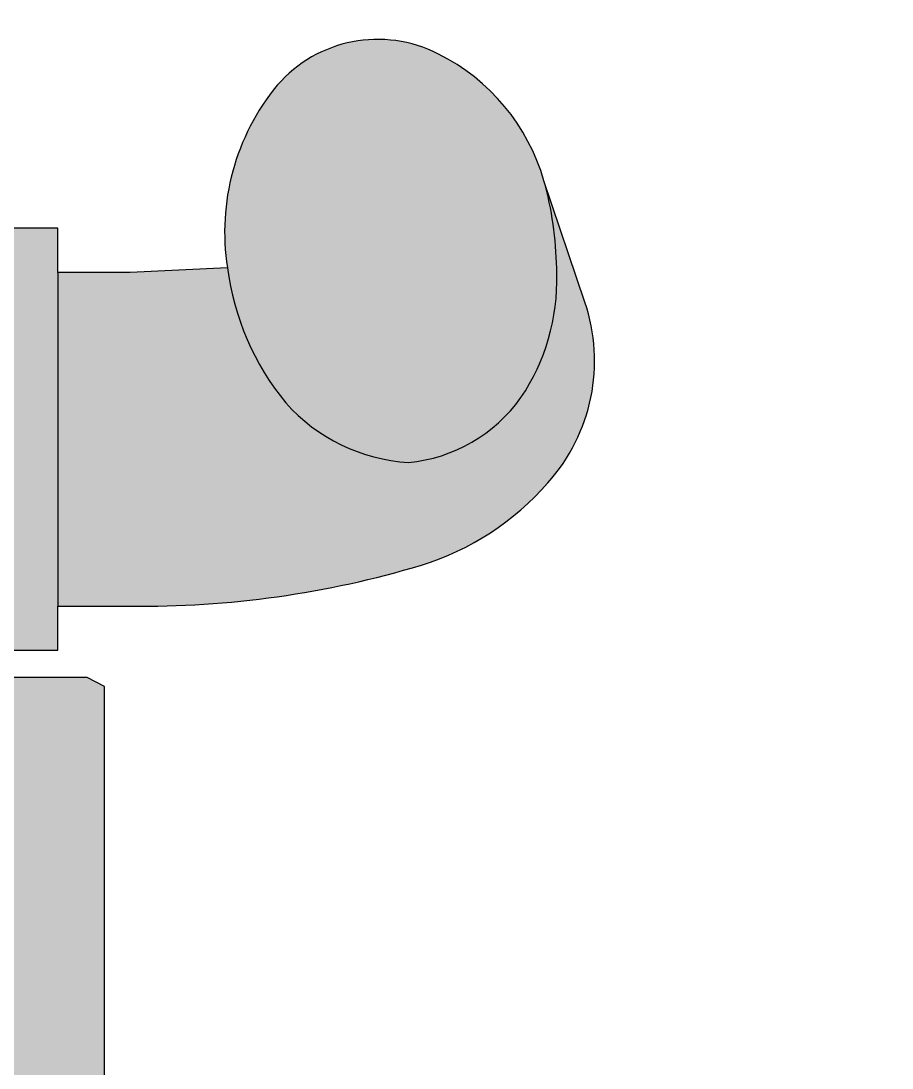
# Model space of a CAD drawing. Header units: millimetres. Extents: x -3516 to 16250, y -11500 to 11784.
# Drawn here: x 4096.4 to 4394.7, y 2929.5 to 3288.2 of the extents above; entities that cross this region are included whole.
import ezdxf
from ezdxf.enums import TextEntityAlignment as Align

# ---------------------------------------------------------------- set-up
doc = ezdxf.new("R2010")
doc.units = ezdxf.units.MM
doc.set_wipeout_variables(frame=1)
doc.layers.add('Техника LTM 1050-3.1', color=250, linetype='Continuous')
doc.layers.add('Техника LTM 1050-3.1 Штрих', color=7, linetype='Continuous', true_color=0xffe79e)
doc.styles.add('arial', font='arial.ttf')

# ---------------------------------------------------------------- blocks, each defined once
blk = doc.blocks.new('LTM 1050-3.1-20231116.17182101')
at = {"color": 0, "linetype": 'ByBlock', "lineweight": -2, "ltscale": 20, "transparency": 16777216}
blk.add_wipeout([(-4125, 2910.2367214032784), (-4119, 2913.2995527632734), (-4093.0000007152858, 2913.2995527632734), (-4093.0000000000005, 2922.6200212915855), (-4108.973265969777, 2922.6200560917637), (-4108.973265969777, 2937.769958435572), (-4133.740599954195, 2937.769958435572), (-4133.740599954195, 2937.769958435572), (-4159.012608060548, 2938.4124719054794), (-4184.162528875182, 2940.9754194867246), (-4209.044639776517, 2945.443951055396), (-4233.514769875997, 2951.792175232367), (-4233.514769875997, 2951.792175232367), (-4245.710553149286, 2956.5325068247475), (-4257.138824533558, 2962.904514861639), (-4267.582547470882, 2970.787187280505), (-4276.843383157247, 2980.030822693311), (-4276.843383157247, 2980.030822693311), (-4286.150605382249, 2993.664959993447), (-4291.563344034866, 3009.2603550106605), (-4292.703947842785, 3025.728904079047), (-4289.492835930796, 3041.9215828491933), (-4275.464965188497, 3083.420226990267), (-4275.464965188497, 3083.420226990267), (-4270.052699786302, 3096.891420659514), (-4261.974485766421, 3108.954095897918), (-4251.578770328191, 3119.087939008287), (-4239.313964211993, 3126.855834900372), (-4239.313964211993, 3126.855834900372), (-4224.94478659866, 3131.4314244804373), (-4209.869292588674, 3131.0589118717467), (-4195.743637109363, 3125.779220349648), (-4184.119628274493, 3116.172363220721), (-4184.119628274493, 3116.172363220721), (-4174.958762446677, 3102.2693328593127), (-4168.913803606534, 3086.7556553917866), (-4166.253031976965, 3070.319840526659), (-4167.094534781514, 3053.6913231851936), (-4133.740599954195, 3052.070007263675), (-4108.973265969777, 3052.070007263675), (-4108.973265969777, 3067.2200316777667), (-4083.973265969777, 3067.2200316777667), (-4083.973268974776, 3052.070007263675), (-3964.099974954195, 3052.070007263675), (-3964.099974954195, 3067.2200316777667), (-3955.999994646889, 3067.2200175620815), (-3955.999994646889, 3104.2918291999804), (-3953.8008130496896, 3108.0345110911726), (-3930.175196753087, 3131.660127387687), (-3923.7122690453834, 3134.4999999786805), (-3611.287720248496, 3134.4999999786805), (-3604.82479253129, 3131.660127387978), (-3581.1991762347757, 3108.034511091376), (-3578.999994646889, 3104.2918291999804), (-3578.999994646889, 3008.500060974583), (-3590.000121438483, 3008.500060974583), (-3590.0001214384974, 2984.800014862783), (-3588.4999998732965, 2984.7999991008683), (-3588.499999865584, 2977.799999071569), (-3588.499999865584, 2977.799999071569), (-3588.271638461846, 2976.651948774731), (-3587.6213202067984, 2975.6786787289893), (-3586.6480501596216, 2975.0283604760903), (-3585.4999998622807, 2974.7999990748863), (-3570.9999998622807, 2974.799999090777), (-3570.9999998622807, 2974.799999090777), (-3569.086582700037, 2974.4193967554374), (-3567.46446595474, 2973.3355330005957), (-3566.3806021963364, 2971.713416257678), (-3565.9999998567946, 2969.7999990962703), (-3565.9999998347776, 2949.79999909627), (-3565.9999998347776, 2949.79999909627), (-3566.3806021701207, 2947.886581934026), (-3567.464465924964, 2946.2644651887267), (-3569.086582667883, 2945.1806014303215), (-3570.9999998292915, 2944.7999990907765), (-3590.0001214384974, 2944.800044589573), (-3590.0001214384974, 2921.500115196467), (-3584.9998772978875, 2921.500060974584), (-3582.999877297887, 2919.5000609745834), (-3582.999877297887, 2863.499999939485), (-3586.1124261259974, 2861.499999939485), (-3590.0001214384974, 2861.500042663588), (-3589.999985218077, 2760.2000000309627), (-3528, 2760.2000000309627), (-3528, 2757.200000030962), (-3525, 2757.200000030962), (-3525, 2687.20000193837), (-4125, 2687.2000027376776)], dxfattribs=at)
at = {"layer": 'Техника LTM 1050-3.1 Штрих', "ltscale": 20, "true_color": 0xadadad, "transparency": 16777216}
h = blk.add_hatch(color=253, dxfattribs=at)
h.dxf.hatch_style = 1
edge = h.paths.add_edge_path()
edge.add_line((-4125, 2687.200002737678), (-4125, 2910.236721403278))
edge.add_line((-4125, 2910.236721403278), (-4119, 2913.299552763274))
edge.add_line((-4119, 2913.299552763274), (-4093.000000715285, 2913.299552763274))
edge.add_line((-4093.000000715285, 2913.299552763274), (-4093, 2922.620021291586))
edge.add_line((-4093, 2922.620021291586), (-4108.973265969777, 2922.620056091764))
edge.add_line((-4108.973265969777, 2922.620056091764), (-4108.973265969777, 2937.769958435572))
edge.add_line((-4108.973265969777, 2937.769958435572), (-4133.740599954195, 2937.769958435572))
edge.add_arc((-4137.941852635491, 3269.855629504128), 332.1122452622683, 253.2753279305096, 270.7248165981434, ccw=False)
edge.add_arc((-4205.296466960057, 3042.450019510796), 94.94797179859948, 221.1022026172529, 252.7106420804592, ccw=False)
edge.add_arc((-4230.332385480593, 3021.7749551959), 62.49676394239439, 161.1941266792514, 221.9083256207828, ccw=False)
edge.add_line((-4289.492835930796, 3041.921582849194), (-4275.464965188497, 3083.420226990267))
edge.add_arc((-4208.246768958082, 3064.237080613514), 69.90192421802573, 116.38750110484031, 164.0719842024188, ccw=False)
edge.add_arc((-4218.51539498125, 3086.390297182122), 45.4976947204267, 40.888119215352674, 117.20236071394339, ccw=False)
edge.add_arc((-4245.167178432035, 3065.977818870161), 79.03350974617004, -8.943436271978385, 39.42774171816092, ccw=False)
edge.add_line((-4167.094534781514, 3053.691323185194), (-4133.740599954195, 3052.070007263676))
edge.add_line((-4133.740599954195, 3052.070007263676), (-4108.973265969777, 3052.070007263676))
edge.add_line((-4108.973265969777, 3052.070007263676), (-4108.973265969777, 3067.220031677767))
edge.add_line((-4108.973265969777, 3067.220031677767), (-4083.973265969777, 3067.220031677767))
edge.add_line((-4083.973265969777, 3067.220031677767), (-4083.973268974776, 3052.070007263676))
edge.add_line((-4083.973268974776, 3052.070007263676), (-3964.099974954195, 3052.070007263676))
edge.add_line((-3964.099974954195, 3052.070007263676), (-3964.099974954195, 3067.220031677767))
edge.add_line((-3964.099974954195, 3067.220031677767), (-3955.999994646889, 3067.220017562082))
edge.add_line((-3955.999994646889, 3067.220017562082), (-3955.999994646889, 3104.291829199981))
edge.add_line((-3955.999994646889, 3104.291829199981), (-3953.800813049689, 3108.034511091173))
edge.add_line((-3953.800813049689, 3108.034511091173), (-3930.175196753087, 3131.660127387688))
edge.add_line((-3930.175196753087, 3131.660127387688), (-3923.712269045383, 3134.499999978681))
edge.add_line((-3923.712269045383, 3134.499999978681), (-3611.287720248496, 3134.499999978681))
edge.add_line((-3611.287720248496, 3134.499999978681), (-3604.82479253129, 3131.660127387979))
edge.add_line((-3604.82479253129, 3131.660127387979), (-3581.199176234775, 3108.034511091377))
edge.add_line((-3581.199176234775, 3108.034511091377), (-3578.999994646889, 3104.291829199981))
edge.add_line((-3578.999994646889, 3104.291829199981), (-3578.999994646889, 3008.500060974584))
edge.add_line((-3578.999994646889, 3008.500060974584), (-3590.000121438483, 3008.500060974584))
edge.add_line((-3590.000121438483, 3008.500060974584), (-3590.000121438497, 2984.800014862783))
edge.add_line((-3590.000121438497, 2984.800014862783), (-3588.499999873296, 2984.799999100869))
edge.add_line((-3588.499999873296, 2984.799999100869), (-3588.499999865584, 2977.799999071569))
edge.add_arc((-3585.499999865569, 2977.799999074901), 3.000000000014552, 180.0000000636439, 270.0000000628102)
edge.add_line((-3585.499999862281, 2974.799999074887), (-3570.999999862281, 2974.799999090777))
edge.add_arc((-3570.99999985678, 2969.799999090792), 4.999999999985448, 6.278241926338524e-08, 90.00000006303247, ccw=False)
edge.add_line((-3565.999999856795, 2969.799999096271), (-3565.999999834778, 2949.799999096271))
edge.add_arc((-3570.999999834781, 2949.799999090781), 5.000000000003638, -89.99999993709253, 6.290741794146015e-08, ccw=False)
edge.add_line((-3570.999999829291, 2944.799999090777), (-3590.000121438497, 2944.800044589574))
edge.add_line((-3590.000121438497, 2944.800044589574), (-3590.000121438497, 2921.500115196468))
edge.add_line((-3590.000121438497, 2921.500115196468), (-3584.999877297887, 2921.500060974584))
edge.add_line((-3584.999877297887, 2921.500060974584), (-3582.999877297887, 2919.500060974584))
edge.add_line((-3582.999877297887, 2919.500060974584), (-3582.999877297887, 2863.499999939486))
edge.add_line((-3582.999877297887, 2863.499999939486), (-3586.112426125997, 2861.499999939486))
edge.add_line((-3586.112426125997, 2861.499999939486), (-3590.000121438497, 2861.500042663589))
edge.add_line((-3590.000121438497, 2861.500042663589), (-3589.999985218077, 2760.200000030964))
edge.add_line((-3589.999985218077, 2760.200000030964), (-3528, 2760.200000030964))
edge.add_line((-3528, 2760.200000030964), (-3528, 2757.200000030964))
edge.add_line((-3528, 2757.200000030964), (-3525, 2757.200000030964))
edge.add_line((-3525, 2757.200000030964), (-3525, 2687.20000193837))
edge.add_line((-3525, 2687.20000193837), (-4125, 2687.200002737678))
at = {"color": 0, "linetype": 'ByBlock', "lineweight": -2, "ltscale": 20, "transparency": 16777216}
for points in [[(-4093, 2922.620021291586), (-4108.973265969777, 2922.620056091764), (-4108.973265969777, 2937.769958435572), (-4133.740599954195, 2937.769958435572, -0.07628522192120407), (-4233.514769875997, 2951.792175232367, -0.1387990001748476), (-4276.843383157247, 2980.030822693312, -0.2712920141778466), (-4289.492835930796, 3041.921582849194), (-4275.464965188497, 3083.420226990267, -0.2111180796945949), (-4239.313964211993, 3126.855834900372, -0.3458620399748646), (-4184.119628274493, 3116.172363220721, -0.2142498882113642), (-4167.094534781514, 3053.691323185194), (-4133.740599954195, 3052.070007263676), (-4108.973265969777, 3052.070007263676), (-4108.973265969777, 3067.220031677767), (-4083.973265969777, 3067.220031677767)], [(-4167.094534781514, 3053.691323185194, -0.1409791081400271), (-4187.090697610387, 3007.354064880885, -0.1972685713147977), (-4229.086547219777, 2986.953796326176, -0.2172350973481726), (-4267.605346047887, 3009.177307068385, -0.1563304608182174), (-4279.881347024435, 3051.568115173824, -0.06097380094036624), (-4276.035888040089, 3081.607604919926)]]:
    blk.add_lwpolyline(points, format="xyb", dxfattribs=at)
for points in [[(-3525, 2687.20000193837), (-4125, 2687.200002737678), (-4125, 2910.236721403278), (-4119, 2913.299552763274), (-4093.000000715285, 2913.299552763274)], [(-4108.973265969777, 3052.070007263676), (-4108.973265969777, 2937.769958435572)]]:
    blk.add_lwpolyline(points, dxfattribs=at)
blk = doc.blocks.new('LTM 1050-3.1-20231118.195502')
at = {"color": 0, "linetype": 'ByBlock', "lineweight": -2, "ltscale": 20, "transparency": 16777216}
for points in [[(3505.656222141726, 3407.900035304396, -2.220446049250313e-16), (3479.881300982641, 3474.696075301137, 0.09015884617429791)], [(3410.44864572314, 3727.999964473856, -4.440892098500626e-16), (2675.000061136001, 3727.999964473856, 0.414213562372754)], [(2625.000061136001, 3677.999964473856, -1.110223024625157e-16), (2625.000061136001, 3652.213078400106, -0.345304035993381)]]:
    blk.add_lwpolyline(points, format="xyb", dxfattribs=at)
blk = doc.blocks.new('*U101')
at = {"color": 0, "linetype": 'ByBlock', "lineweight": -2, "ltscale": 20, "transparency": 16777216, "xscale": -1}
blk.add_blockref('LTM 1050-3.1-20231118.195502', (0, 0), dxfattribs=at)
at = {"layer": 'Defpoints', "color": 250, "linetype": 'ByBlock', "lineweight": -2, "transparency": 16777216, "style": 'arial', "width": 0.75}
blk.add_attdef('МАРКА', text='', height=219.9999999999999, rotation=42.99999999999227, dxfattribs=at).set_placement((4321.110565534704, 9931.518217078576), align=Align.MIDDLE_CENTER)
at = {"color": 0, "linetype": 'ByBlock', "lineweight": -2, "ltscale": 20, "transparency": 16777216, "xscale": -1}
blk.add_blockref('LTM 1050-3.1-20231116.17182101', (-1.164153218269348e-10, 0), dxfattribs=at)

msp = doc.modelspace()

# ---------------------------------------------------------------- block references
at = {"layer": 'Техника LTM 1050-3.1'}
msp.add_blockref('*U101', (0, 150), dxfattribs=at)

doc.saveas('drawing.dxf')
